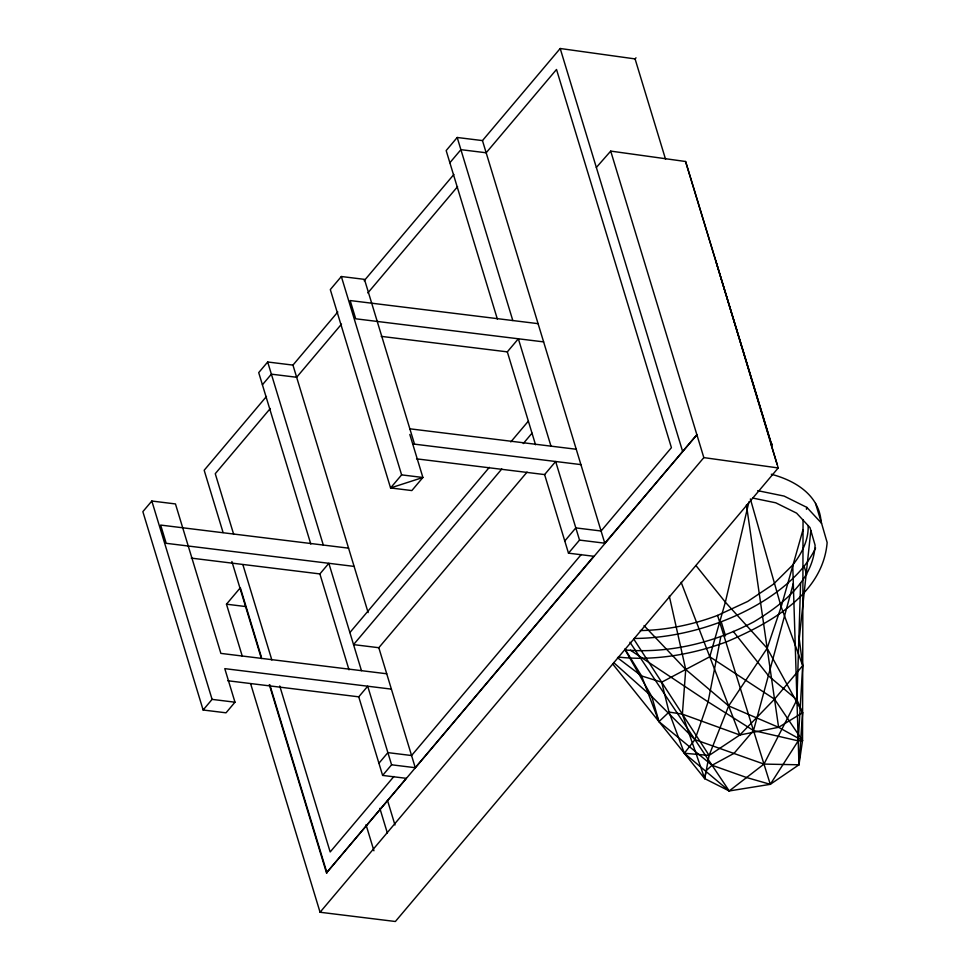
<?xml version="1.0" encoding="UTF-8"?>
<svg xmlns="http://www.w3.org/2000/svg" width="970" height="970" viewBox="0 0 970 970"><rect width="100%" height="100%" fill="white"/><g stroke="black" fill="none" stroke-linecap="round" stroke-linejoin="round"><path stroke-width="1.45" d="M612.846 664.171L704.705 778.619L729.21 790.962L770.289 784.33L798.965 764.784L802.542 740.607L803.051 519.593M800.602 583.2L796.94 699.819L763.972 764.093L729.21 790.962L684.347 753.253L669.033 712.065L661.685 682.189L641.57 675.957L617.526 657.745M613.634 662.558L651.779 696.533L694.944 739.637L763.972 764.093L798.965 764.784L802.602 712.756L796.94 699.819L768.834 676.163L733.211 631.349M810.847 530.517L799.244 638.806L802.711 665.662L798.225 740.862L770.289 784.33L746.585 777.528L712.053 765.269L658.969 721.631L641.57 675.957L624.922 648.93M669.312 596.15L685.729 669.482L682.383 714.138L704.705 778.619L706.051 770.786L712.053 765.269L734.06 753.326L753.508 730.543L793.314 583.503M704.705 778.619L709.106 755.424L728.664 705.918L767.161 648.263L781.177 606.808L803.027 529.632M720.831 636.587L708.1 701.88L694.944 739.637L684.347 753.253L709.106 755.424L739.831 734.981L774.521 699.164L802.711 665.662L781.177 606.808L750.368 498.932M748.925 501.914L725.354 602.164L709.773 656.775L661.685 682.189M757.715 490.662L784.099 496.082L806.882 507.407L806.397 509.165L807.319 507.88M337.815 311.952L292.952 365.096L267.684 361.992L258.711 372.613L310.812 544.097M636.005 57.812L635.071 58.915L560.199 48.5L482.466 140.589L457.197 137.485L446.164 150.568L497.38 319.142M386.727 673.774L220.869 653.392L175.461 503.939L151.829 501.029L142.857 511.651L203.13 710.004L226.022 712.817L234.982 702.195L224.785 668.645L391.395 689.124M414.517 444.163L364.453 279.36L341.343 276.511L330.309 289.594L390.57 487.946L411.85 490.565L422.896 477.482L409.825 434.487M262.409 384.787L271.382 374.165L296.65 377.269L341.513 324.125M266.459 396.475L204.173 470.268L223.088 532.542M364.15 280.754L453.875 174.467M270.29 408.491L215.255 473.7L233.697 534.397M367.848 292.928L457.573 186.64M242.294 656.253L226.471 604.189L240.342 587.759L261.451 657.248M203.13 710.004L212.09 699.382L234.982 702.195M401.616 474.876L390.57 487.946L422.896 477.482L401.616 474.876L341.343 276.511M191.248 558.114L319.882 573.925L328.842 563.303L361.458 670.67M381.21 336.372L507.322 351.867L518.356 338.785L550.984 446.151M349.879 632.561L489.353 467.334M510.802 441.92L528.359 421.125M501.793 468.995L353.553 644.613L378.809 647.717L527.062 472.099M523.242 443.581L532.021 433.178M544.606 474.585L555.652 461.502L579.526 540.084L568.481 553.167L544.606 474.585L416.554 458.846M358.742 696.836L367.703 686.214L391.577 764.796L382.616 775.418L358.742 696.836L227.732 680.734M564.783 540.993L575.816 527.898L601.085 531.002L671.422 447.667L556.513 69.464L486.176 152.775L460.908 149.671L449.862 162.742M378.918 763.245L387.891 752.623L411.571 755.533L581.272 554.5M393.917 776.461L330.176 851.963L279.748 685.984M269.296 684.602L326.49 872.879L406.309 778.328L382.616 775.418M391.577 764.796L415.269 767.706L593.749 556.271L568.481 553.167M579.526 540.084L604.783 543.2L696.884 434.742L326.49 872.879M250.636 683.741L320.064 912.249L703.832 457.61L610.712 151.102L685.584 161.505L771.756 445.145L685.584 161.505M772.193 443.993L771.271 445.084L778.219 467.952L395.372 921.5L320.064 912.249M596.344 167.458L610.712 151.102M808.143 525.607A130.077 69.707 -16.9 0 1 792.732 565.025L773.32 584.279L747.676 601.461L717.57 615.404A130.077 69.707 -16.9 0 1 640.273 630.548M752.829 498.083L775.794 502.812L796.6 513.142L809.998 527.607L815.103 545.225C813.187 580.751 782.232 604.662 754.187 621.637C715.339 642.213 671.24 653.343 627.178 650.143L625.007 649.694L651.779 696.533L658.969 721.631L669.033 712.065L682.383 714.138L739.831 734.981L778.595 727.306L802.602 712.756L767.161 648.263L725.354 602.164L695.975 565.583M709.773 656.775L774.521 699.164L802.542 740.607L798.225 740.862L753.508 730.543L708.1 701.88L630.367 650.167M538.083 323.653L350.17 300.554L355.711 318.791L543.624 341.889M409.861 428.813L576.253 449.255M412.699 443.933L580.909 464.606M348.57 548.159L160.656 525.073L166.197 543.309L354.111 566.407M226.471 604.189L245.665 606.553M703.832 457.61L778.219 467.952M802.542 740.607L778.595 727.306L728.664 705.918L685.729 669.482L644.044 625.601M806.882 507.407L821.554 523.242L827.143 542.521C822.875 594.404 769.925 623.213 727.245 641.558A143.463 76.872 -16.9 0 1 618.266 657.029M629.942 642.237L729.21 790.962M633.786 639.097L709.106 755.424M681.146 582.279L739.831 734.981M717.57 615.404L770.289 784.33M815.527 503.418L821.554 523.242M804.118 566.165L806.701 574.664M635.071 58.915L665.553 159.238M560.199 48.5L682.528 451.111M721.219 621.734L725.524 635.896M482.466 140.589L604.783 543.2M457.197 137.485L512.815 320.549M507.322 351.867L535.537 444.757M292.952 365.096L368.139 612.579M378.809 647.717L415.269 767.706M267.684 361.992L323.301 545.055M319.882 573.925L349.018 669.834M387.491 800.371L394.972 824.997M379.864 808.362L387.333 832.975M366.005 824.682L373.935 850.775M242.912 564.746L271.855 660M269.805 684.747L326.987 872.939M231.891 561.509L261.379 658.545M151.829 501.029L212.09 699.382M715.702 260.639L777.043 464.084M746.427 504.921L778.595 727.306M792.732 565.025L798.965 764.784M815.576 547.965A143.463 76.872 -16.9 0 1 634.125 638.454M771.32 474.245A143.463 76.872 -16.9 0 1 821.117 522.697"/></g></svg>
